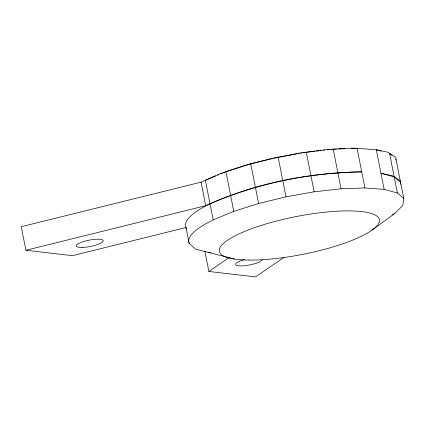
<?xml version="1.0" encoding="UTF-8"?>
<svg xmlns="http://www.w3.org/2000/svg" width="425" height="425" viewBox="0 0 425 425"><rect width="100%" height="100%" fill="white"/><g stroke="black" fill="none" stroke-linecap="round" stroke-linejoin="round"><path stroke-width="0.64" d="M396.036 160.145L395.903 158.822L403.75 198.459L402.804 205.493L394.612 213.584L372.268 229.952M204.855 251.111L208.887 271.474L229.521 257.327M284.043 257.359L255.568 276.888L208.887 271.474M392.323 214.907L394.612 213.584M25.914 250.267L205.727 205.7C254.4 183.377 308.332 172.614 361.739 171.87C309.846 172.853 257.704 183.026 210.035 203.798A109.756 25.808 -11.2 0 0 186.017 227.524L72.473 255.664L25.914 250.267L21.25 226.722L201.067 182.155L220.596 173.512L244.763 165.41L271.92 158.398L300.215 152.952L327.723 149.446L352.564 148.113L357.08 148.32L376.295 149.749L387.781 152.198L395.755 157.33L395.85 158.323M215.65 175.987L205.371 180.248L213.217 219.884A109.756 25.808 -11.2 0 0 189.205 243.61L195.569 249.103L234.191 259.011M217.462 175.238L218.673 174.733M220.485 173.984L225.925 171.727L250.75 163.864L267.325 159.832M213.217 219.884L233.771 211.363L258.597 203.501L286.009 196.833L314.128 191.813L341.047 188.785L364.926 187.956L384.142 189.38L397.386 192.961L403.75 198.459M268.6 159.524L272.42 158.594M273.695 158.281L296.692 153.887M297.973 153.659L299.248 153.436M300.528 153.207L301.808 152.979M303.083 152.75L314.813 151.22M316.126 151.072L318.755 150.774M320.067 150.631L321.38 150.482M323.351 150.259L324.663 150.11M327.287 149.818L329.258 149.595M331.229 149.372L336.515 149.037M338.507 148.968L345.137 148.739M351.108 148.527L357.08 148.32L364.926 187.956M208.813 252.684L210.731 252.827M381.342 151.109L376.295 149.749L384.142 189.38M391.983 155.444L389.539 153.329L397.386 192.961M400.562 182.373L394.198 176.874L380.959 173.294L392.44 175.743L400.414 180.875L400.764 184.349M333.2 149.154L341.047 188.785M306.282 152.177L314.128 191.813M278.157 157.197L286.009 196.833M250.75 163.864L258.597 203.501M225.925 171.727L233.771 211.363M201.067 182.155L205.727 205.7M189.205 243.61L186.017 227.524L186.166 229.017M262.257 259.909A13.722 3.225 -11.2 0 1 240.268 265.917A13.722 3.225 -11.2 0 1 244.492 259.532M82.678 247.44A13.722 3.225 -11.2 0 0 103.19 240.901A13.722 3.225 -11.2 0 0 83.3 241.634A13.722 3.225 -11.2 0 0 82.678 247.44M248.471 260.068A81.563 19.178 -11.2 0 0 378.356 223.938A81.563 19.178 -11.2 0 0 271.192 222.456A81.563 19.178 -11.2 0 0 248.471 260.068"/></g></svg>
